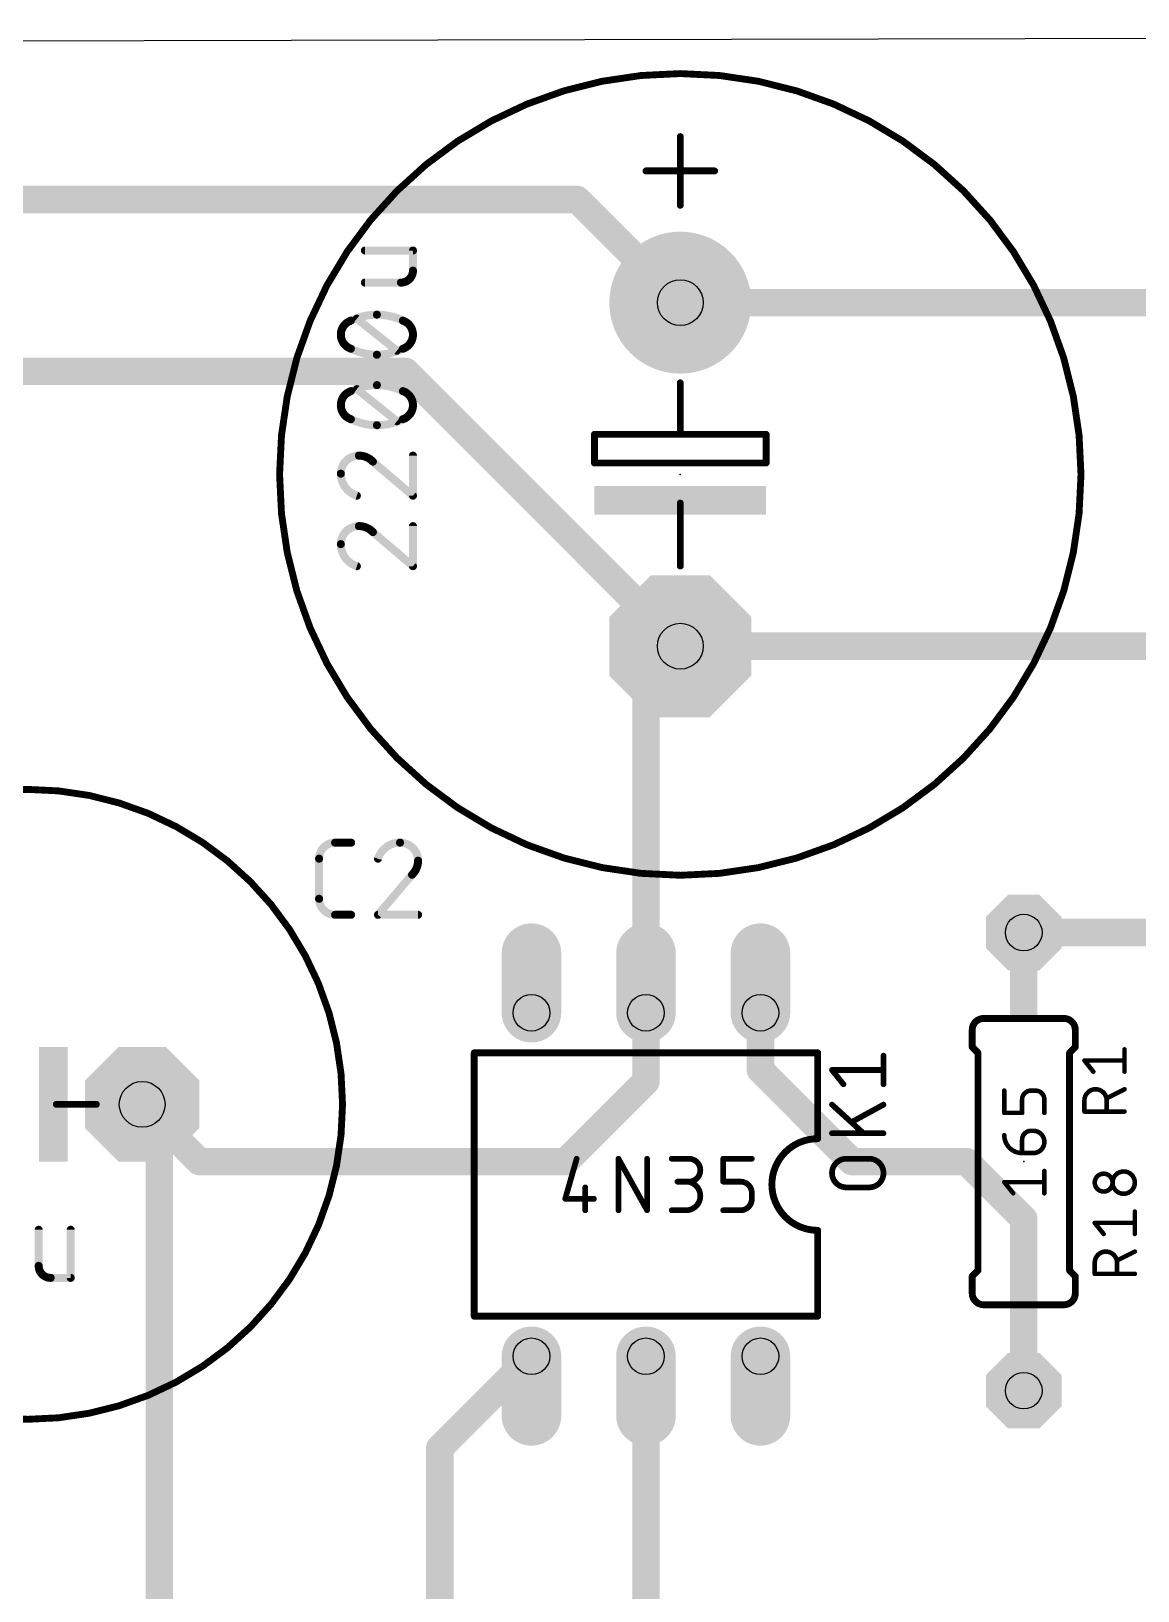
# Model space of a CAD drawing. Extents: x -11 to 108, y -2 to 100.
# Drawn here: x 5.92 to 30.47, y 65.41 to 100 of the extents above; entities that cross this region are included whole.
import ezdxf

# ---------------------------------------------------------------- set-up
doc = ezdxf.new("R2010")
doc.units = 0
for name, color, linetype in [('16', 132, 'CONTINUOUS'), ('17', 110, 'CONTINUOUS'), ('20', 31, 'CONTINUOUS'), ('21', 253, 'CONTINUOUS'), ('23', 53, 'CONTINUOUS'), ('25', 253, 'CONTINUOUS'), ('27', 253, 'CONTINUOUS'), ('44', 253, 'CONTINUOUS'), ('51', 253, 'CONTINUOUS')]:
    doc.layers.add(name, color=color, linetype=linetype)

# ---------------------------------------------------------------- blocks, each defined once
blk = doc.blocks.new('RECT')
blk.add_solid([(-0.5, -0.5), (0.5, -0.5), (-0.5, 0.5), (0.5, 0.5)])
blk = doc.blocks.new('ROUNDP')
at = {"const_width": 0.5}
blk.add_lwpolyline([(0, -0.25, 1), (0, 0.25, 1), (0, -0.25)], format="xyb", dxfattribs=at)
blk = doc.blocks.new('OCTAGONP')
at = {"const_width": 0.5}
blk.add_lwpolyline([(-0.25, -0.1036), (-0.25, 0.1036), (-0.1036, 0.25), (0.1036, 0.25), (0.25, 0.1036), (0.25, -0.1036), (0.1036, -0.25), (-0.1036, -0.25), (-0.25, -0.1036), (-0.25, 0.1036)], dxfattribs=at)
blk = doc.blocks.new('OFFSETP100')
at = {"const_width": 1}
blk.add_lwpolyline([(0, 0), (1, 0)], dxfattribs=at)
at = {"const_width": 0.5}
for points in [[(0, 0.25, 1), (0, -0.25)], [(1, -0.25, 1), (1, 0.25)]]:
    blk.add_lwpolyline(points, format="xyb", dxfattribs=at)

msp = doc.modelspace()

# ---------------------------------------------------------------- linework, layer by layer
at = {"layer": '16', "const_width": 0.6096}
for points in [[(-1.778, 96.266), (18.034, 96.266)], [(18.034, 96.266), (20.32, 93.98)], [(20.32, 93.98), (40.64, 93.98)], [(-3.048, 92.456), (14.224, 92.456)], [(14.224, 92.456), (20.32, 86.36)], [(19.558, 85.598), (20.32, 86.36)], [(20.32, 86.36), (39.37, 86.36)], [(19.558, 78.232), (19.558, 85.598)], [(27.94, 80.01), (31.75, 80.01)], [(41.91, 80.01), (27.94, 80.01)], [(19.558, 78.232), (19.558, 76.708)], [(22.098, 78.232), (22.098, 76.962)], [(22.098, 76.962), (24.13, 74.93)], [(19.558, 76.708), (17.78, 74.93)], [(8.382, 76.2), (8.763, 75.819)], [(8.763, 75.819), (9.652, 74.93)], [(8.763, 27.813), (8.763, 75.819)], [(17.78, 74.93), (9.652, 74.93)], [(24.13, 74.93), (26.67, 74.93)], [(26.67, 74.93), (27.94, 73.66)], [(27.94, 73.66), (27.94, 69.85)], [(17.018, 70.612), (14.986, 68.58)], [(19.558, 70.612), (19.558, 56.896)], [(14.986, 68.58), (14.986, 46.228)]]:
    msp.add_lwpolyline(points, dxfattribs=at)
at = {"layer": '16', "const_width": 0.3048}
for points in [[(18.1418, 96.3738, 1), (17.9262, 96.1582)], [(18.034, 96.1136, 1), (18.034, 96.4184)], [(20.32, 94.1324, 1), (20.32, 93.8276)], [(20.2122, 93.8722, 1), (20.4278, 94.0878)], [(14.3318, 92.5638, 1), (14.1162, 92.3482)], [(14.224, 92.3036, 1), (14.224, 92.6084)], [(20.32, 86.5124, 1), (20.32, 86.2076)], [(20.4278, 86.2522, 1), (20.2122, 86.4678)], [(20.2122, 86.2522, 1), (20.4278, 86.4678)], [(19.4502, 85.7058, 1), (19.6658, 85.4902)], [(19.7104, 85.598, 1), (19.4056, 85.598)], [(27.94, 80.1624, 1), (27.94, 79.8576)], [(27.94, 80.1624, 1), (27.94, 79.8576)], [(19.7104, 78.232, 1), (19.4056, 78.232)], [(22.2504, 78.232, 1), (21.9456, 78.232)], [(19.4056, 78.232, 1), (19.7104, 78.232)], [(22.2058, 77.0698, 1), (21.9902, 76.8542)], [(19.4056, 76.708, 1), (19.7104, 76.708)], [(19.6658, 76.6002, 1), (19.4502, 76.8158)], [(21.9456, 76.962, 1), (22.2504, 76.962)], [(8.4898, 76.3078, 1), (8.2742, 76.0922)], [(8.8708, 75.9268, 1), (8.6552, 75.7112)], [(8.9154, 75.819, 1), (8.6106, 75.819)], [(8.6552, 75.7112, 1), (8.8708, 75.9268)], [(9.652, 75.0824, 1), (9.652, 74.7776)], [(9.5442, 74.8222, 1), (9.7598, 75.0378)], [(17.6722, 75.0378, 1), (17.8878, 74.8222)], [(17.78, 74.7776, 1), (17.78, 75.0824)], [(24.13, 75.0824, 1), (24.13, 74.7776)], [(24.0222, 74.8222, 1), (24.2378, 75.0378)], [(26.7778, 75.0378, 1), (26.5622, 74.8222)], [(26.67, 74.7776, 1), (26.67, 75.0824)], [(28.0924, 73.66, 1), (27.7876, 73.66)], [(27.8322, 73.5522, 1), (28.0478, 73.7678)], [(17.1258, 70.5042, 1), (16.9102, 70.7198)], [(19.7104, 70.612, 1), (19.4056, 70.612)], [(27.7876, 69.85, 1), (28.0924, 69.85)], [(14.8782, 68.6878, 1), (15.0938, 68.4722)], [(15.1384, 68.58, 1), (14.8336, 68.58)]]:
    msp.add_lwpolyline(points, format="xyb", dxfattribs=at)
at = {"layer": '20'}
msp.add_line((107.93, 100), (-10.922, 99.746), dxfattribs=at)
at = {"layer": '21'}
for points, const_width in [([(20.32, 81.28, 1), (20.32, 99.06, 1), (20.32, 81.28)], 0.1524), ([(20.3581, 97.663, 1), (20.2819, 97.663)], 0.0762), ([(19.558, 96.9391, 1), (19.558, 96.8629)], 0.0762), ([(21.082, 96.8629, 1), (21.082, 96.9391)], 0.0762), ([(20.2819, 96.139, 1), (20.3581, 96.139)], 0.0762), ([(20.3581, 92.202, 1), (20.2819, 92.202)], 0.0762), ([(18.4531, 91.059, 1), (18.3769, 91.059)], 0.0762), ([(18.415, 91.0971, 1), (18.415, 91.0209)], 0.0762), ([(20.32, 91.0971, 1), (20.32, 91.0209)], 0.0762), ([(20.2819, 91.059, 1), (20.3581, 91.059)], 0.0762), ([(20.32, 91.0209, 1), (20.32, 91.0971)], 0.0762), ([(22.2631, 91.059, 1), (22.1869, 91.059)], 0.0762), ([(22.225, 91.0209, 1), (22.225, 91.0971)], 0.0762), ([(18.415, 90.4621, 1), (18.415, 90.3859)], 0.0762), ([(18.3769, 90.424, 1), (18.4531, 90.424)], 0.0762), ([(22.1869, 90.424, 1), (22.2631, 90.424)], 0.0762), ([(22.225, 90.3859, 1), (22.225, 90.4621)], 0.0762), ([(20.3581, 89.535, 1), (20.2819, 89.535)], 0.0762), ([(20.2819, 88.138, 1), (20.3581, 88.138)], 0.0762), ([(5.842, 69.215, 1), (5.842, 83.185, 1), (5.842, 69.215)], 0.1524), ([(27.051, 78.105, 0.4142), (26.797, 77.851)], 0.1524), ([(27.051, 78.1431, 1), (27.051, 78.0669)], 0.0762), ([(27.051, 78.0669, 1), (27.051, 78.1431)], 0.0762), ([(29.083, 77.851, 0.4142), (28.829, 78.105)], 0.1524), ([(28.829, 78.1431, 1), (28.829, 78.0669)], 0.0762), ([(28.829, 78.0669, 1), (28.829, 78.1431)], 0.0762), ([(26.8351, 77.851, 1), (26.7589, 77.851)], 0.0762), ([(26.7589, 77.851, 1), (26.8351, 77.851)], 0.0762), ([(29.1211, 77.851, 1), (29.0449, 77.851)], 0.0762), ([(29.0449, 77.851, 1), (29.1211, 77.851)], 0.0762), ([(26.7589, 77.47, 1), (26.8351, 77.47)], 0.0762), ([(26.8239, 77.4969, 1), (26.7701, 77.4431)], 0.0762), ([(29.0449, 77.47, 1), (29.1211, 77.47)], 0.0762), ([(29.1099, 77.4431, 1), (29.0561, 77.4969)], 0.0762), ([(15.748, 77.3811, 1), (15.748, 77.3049)], 0.0762), ([(15.7861, 77.343, 1), (15.7099, 77.343)], 0.0762), ([(23.4061, 77.343, 1), (23.3299, 77.343)], 0.0762), ([(23.368, 77.3049, 1), (23.368, 77.3811)], 0.0762), ([(26.9621, 77.343, 1), (26.8859, 77.343)], 0.0762), ([(26.8971, 77.3161, 1), (26.9509, 77.3699)], 0.0762), ([(28.9941, 77.343, 1), (28.9179, 77.343)], 0.0762), ([(28.9291, 77.3699, 1), (28.9829, 77.3161)], 0.0762), ([(6.477, 76.2381, 1), (6.477, 76.1619)], 0.0762), ([(6.985, 76.1619, 1), (6.985, 76.2381)], 0.0762), ([(23.368, 75.438, 1), (23.368, 73.406)], 0.1524), ([(23.3299, 75.438, 1), (23.4061, 75.438)], 0.0762), ([(23.368, 75.3999, 1), (23.368, 75.4761)], 0.0762), ([(23.4061, 73.406, 1), (23.3299, 73.406)], 0.0762), ([(23.368, 73.3679, 1), (23.368, 73.4441)], 0.0762), ([(26.8351, 72.39, 1), (26.7589, 72.39)], 0.0762), ([(26.7701, 72.4169, 1), (26.8239, 72.3631)], 0.0762), ([(26.8859, 72.517, 1), (26.9621, 72.517)], 0.0762), ([(26.9509, 72.4901, 1), (26.8971, 72.5439)], 0.0762), ([(28.9179, 72.517, 1), (28.9941, 72.517)], 0.0762), ([(28.9829, 72.5439, 1), (28.9291, 72.4901)], 0.0762), ([(29.1211, 72.39, 1), (29.0449, 72.39)], 0.0762), ([(29.0561, 72.3631, 1), (29.1099, 72.4169)], 0.0762), ([(26.797, 72.009, 0.4142), (27.051, 71.755)], 0.1524), ([(26.8351, 72.009, 1), (26.7589, 72.009)], 0.0762), ([(26.7589, 72.009, 1), (26.8351, 72.009)], 0.0762), ([(28.829, 71.755, 0.4142), (29.083, 72.009)], 0.1524), ([(29.1211, 72.009, 1), (29.0449, 72.009)], 0.0762), ([(29.0449, 72.009, 1), (29.1211, 72.009)], 0.0762), ([(27.051, 71.7931, 1), (27.051, 71.7169)], 0.0762), ([(27.051, 71.7169, 1), (27.051, 71.7931)], 0.0762), ([(28.829, 71.7931, 1), (28.829, 71.7169)], 0.0762), ([(28.829, 71.7169, 1), (28.829, 71.7931)], 0.0762), ([(15.748, 71.5391, 1), (15.748, 71.4629)], 0.0762), ([(15.7099, 71.501, 1), (15.7861, 71.501)], 0.0762), ([(23.3299, 71.501, 1), (23.4061, 71.501)], 0.0762), ([(23.368, 71.4629, 1), (23.368, 71.5391)], 0.0762)]:
    msp.add_lwpolyline(points, format="xyb", dxfattribs=dict(at, const_width=const_width))
at = {"layer": '21', "const_width": 0.1524}
for points in [[(20.32, 97.663), (20.32, 96.139)], [(19.558, 96.901), (21.082, 96.901)], [(20.32, 91.059), (20.32, 92.202)], [(18.415, 91.059), (18.415, 90.424)], [(20.32, 91.059), (18.415, 91.059)], [(22.225, 91.059), (20.32, 91.059)], [(22.225, 90.424), (22.225, 91.059)], [(18.415, 90.424), (22.225, 90.424)], [(20.32, 89.535), (20.32, 88.138)], [(27.051, 78.105), (28.829, 78.105)], [(26.797, 77.851), (26.797, 77.47)], [(29.083, 77.851), (29.083, 77.47)], [(26.924, 77.343), (26.797, 77.47)], [(28.956, 77.343), (29.083, 77.47)], [(23.368, 77.343), (15.748, 77.343)], [(15.748, 71.501), (15.748, 77.343)], [(23.368, 77.343), (23.368, 75.438)], [(26.924, 72.517), (26.924, 77.343)], [(28.956, 72.517), (28.956, 77.343)], [(6.477, 76.2), (6.985, 76.2)], [(23.368, 71.501), (23.368, 73.406)], [(26.924, 72.517), (26.797, 72.39)], [(26.797, 72.009), (26.797, 72.39)], [(28.956, 72.517), (29.083, 72.39)], [(29.083, 72.009), (29.083, 72.39)], [(27.051, 71.755), (28.829, 71.755)], [(15.748, 71.501), (23.368, 71.501)]]:
    msp.add_lwpolyline(points, dxfattribs=at)
at = {"layer": '23'}
for p in [(20.32, 90.17), (27.94, 74.93), (19.558, 74.422)]:
    msp.add_point(p, dxfattribs=at)
at = {"layer": '25'}
for points, const_width in [([(12.6619, 82.0039, 0.4142), (12.3063, 81.6483)], 0.1778), ([(12.6619, 82.0483, 1), (12.6619, 81.9595)], 0.0889), ([(12.6619, 81.9595, 1), (12.6619, 82.0483)], 0.0889), ([(13.0175, 81.9595, 1), (13.0175, 82.0483)], 0.0889), ([(14.1022, 82.0039, 0.3252), (13.6133, 81.6483)], 0.1778), ([(14.5023, 81.6039, 0.4142), (14.1022, 82.0039)], 0.1778), ([(14.1022, 82.0483, 1), (14.1022, 81.9595)], 0.0889), ([(14.1022, 81.9595, 1), (14.1022, 82.0483)], 0.0889), ([(12.3507, 81.6483, 1), (12.2619, 81.6483)], 0.0889), ([(12.2619, 81.6483, 1), (12.3507, 81.6483)], 0.0889), ([(13.571, 81.662, 1), (13.6555, 81.6346)], 0.0889), ([(14.3689, 81.2927, 0.2053), (14.5023, 81.6039)], 0.1778), ([(14.5467, 81.6038, 1), (14.4578, 81.6039)], 0.0889), ([(14.4578, 81.6039, 1), (14.5467, 81.6039)], 0.0889), ([(14.3382, 81.3249, 1), (14.3996, 81.2605)], 0.0889), ([(14.4028, 81.2639, 1), (14.335, 81.3215)], 0.0889), ([(12.3063, 80.7593, 0.4142), (12.6619, 80.4037)], 0.1778), ([(12.3507, 80.7593, 1), (12.2619, 80.7593)], 0.0889), ([(12.2619, 80.7593, 1), (12.3507, 80.7593)], 0.0889), ([(12.6619, 80.4481, 1), (12.6619, 80.3593)], 0.0889), ([(12.6619, 80.3593, 1), (12.6619, 80.4481)], 0.0889), ([(13.0175, 80.3593, 1), (13.0175, 80.4481)], 0.0889), ([(13.5794, 80.4325, 1), (13.6471, 80.3749)], 0.0889), ([(13.6133, 80.4481, 1), (13.6133, 80.3593)], 0.0889), ([(14.5023, 80.3593, 1), (14.5023, 80.4481)], 0.0889), ([(24.8603, 77.2795, 1), (24.7968, 77.2795)], 0.0635), ([(29.2862, 77.1977, 1), (29.2862, 77.1469)], 0.0508), ([(29.306, 77.1881, 1), (29.2664, 77.1564)], 0.0508), ([(30.2006, 77.4192, 1), (30.1498, 77.4192)], 0.0508), ([(30.1752, 77.1469, 1), (30.1752, 77.1977)], 0.0508), ([(23.7103, 76.9818, 1), (23.6607, 76.9422)], 0.0635), ([(23.6855, 76.9938, 1), (23.6855, 76.9303)], 0.0635), ([(24.8285, 76.9303, 1), (24.8285, 76.9938)], 0.0635), ([(29.4639, 76.9094, 1), (29.5036, 76.9412)], 0.0508), ([(30.1498, 76.9253, 1), (30.2006, 76.9253)], 0.0508), ([(23.9147, 76.6247, 1), (23.9643, 76.6643)], 0.0635), ([(24.7968, 76.6445, 1), (24.8603, 76.6445)], 0.0635), ([(29.7801, 76.2873, 1), (29.2862, 76.2873)], 0.1016), ([(30.1866, 76.5115, 1), (30.1638, 76.5569)], 0.0508), ([(23.7069, 76.2171, 1), (23.6641, 76.1702)], 0.0635), ([(24.8437, 76.1658, 1), (24.8133, 76.2215)], 0.0635), ([(29.3116, 76.2873, 1), (29.2608, 76.2873)], 0.0508), ([(29.2608, 76.2873, 1), (29.3116, 76.2873)], 0.0508), ([(29.7687, 76.3594, 1), (29.7914, 76.3139)], 0.0508), ([(29.8055, 76.2873, 1), (29.7547, 76.2873)], 0.0508), ([(29.7547, 76.2873, 1), (29.8055, 76.2873)], 0.0508), ([(24.1148, 75.8405, 1), (24.1452, 75.7848)], 0.0635), ([(29.2862, 76.0657, 1), (29.2862, 76.0149)], 0.0508), ([(29.2608, 76.0403, 1), (29.3116, 76.0403)], 0.0508), ([(29.7547, 76.0403, 1), (29.8055, 76.0403)], 0.0508), ([(30.1752, 76.0149, 1), (30.1752, 76.0657)], 0.0508), ([(23.6855, 75.5904, 1), (23.6855, 75.5269)], 0.0635), ([(24.3626, 75.5352, 1), (24.4054, 75.5821)], 0.0635), ([(24.8285, 75.5269, 1), (24.8285, 75.5904)], 0.0635), ([(24.003, 74.9935, 1), (24.003, 74.3585)], 0.127), ([(24.003, 75.0252, 1), (24.003, 74.9617)], 0.0635), ([(24.003, 74.9617, 1), (24.003, 75.0252)], 0.0635), ([(24.511, 74.3585, 1), (24.511, 74.9935)], 0.127), ([(24.511, 75.0252, 1), (24.511, 74.9617)], 0.0635), ([(24.511, 74.9617, 1), (24.511, 75.0252)], 0.0635), ([(29.7124, 74.6618, 1), (29.7124, 74.2667)], 0.1016), ([(29.7124, 74.2667, 1), (29.7124, 74.6618)], 0.1016), ([(29.7124, 74.6872, 1), (29.7124, 74.6364)], 0.0508), ([(29.7124, 74.6364, 1), (29.7124, 74.6872)], 0.0508), ([(30.1569, 74.7112, 1), (30.1569, 74.2173)], 0.1016), ([(30.1569, 74.2173, 1), (30.1569, 74.7112)], 0.1016), ([(30.1569, 74.7366, 1), (30.1569, 74.6858)], 0.0508), ([(30.1569, 74.6858, 1), (30.1569, 74.7366)], 0.0508), ([(24.003, 74.3903, 1), (24.003, 74.3268)], 0.0635), ([(24.003, 74.3268, 1), (24.003, 74.3903)], 0.0635), ([(24.511, 74.3903, 1), (24.511, 74.3268)], 0.0635), ([(24.511, 74.3268, 1), (24.511, 74.3903)], 0.0635), ([(29.7124, 74.2921, 1), (29.7124, 74.2413)], 0.0508), ([(29.7124, 74.2413, 1), (29.7124, 74.2921)], 0.0508), ([(30.1569, 74.2427, 1), (30.1569, 74.1919)], 0.0508), ([(30.1569, 74.1919, 1), (30.1569, 74.2427)], 0.0508), ([(30.4292, 73.8197, 1), (30.3784, 73.8197)], 0.0508), ([(29.5346, 73.5886, 1), (29.495, 73.5569)], 0.0508), ([(29.5148, 73.5981, 1), (29.5148, 73.5473)], 0.0508), ([(29.6925, 73.3099, 1), (29.7322, 73.3417)], 0.0508), ([(30.3784, 73.3258, 1), (30.4292, 73.3258)], 0.0508), ([(30.4038, 73.5473, 1), (30.4038, 73.5981)], 0.0508), ([(30.0087, 72.6877, 1), (29.5148, 72.6877)], 0.1016), ([(30.4152, 72.912, 1), (30.3924, 72.9574)], 0.0508), ([(29.5402, 72.6877, 1), (29.4894, 72.6877)], 0.0508), ([(29.4894, 72.6877, 1), (29.5402, 72.6877)], 0.0508), ([(29.9973, 72.7598, 1), (30.02, 72.7144)], 0.0508), ([(30.0341, 72.6877, 1), (29.9833, 72.6877)], 0.0508), ([(29.9833, 72.6877, 1), (30.0341, 72.6877)], 0.0508), ([(29.5148, 72.4662, 1), (29.5148, 72.4154)], 0.0508), ([(29.4894, 72.4408, 1), (29.5402, 72.4408)], 0.0508), ([(29.9833, 72.4408, 1), (30.0341, 72.4408)], 0.0508), ([(30.4038, 72.4154, 1), (30.4038, 72.4662)], 0.0508)]:
    msp.add_lwpolyline(points, format="xyb", dxfattribs=dict(at, const_width=const_width))
for points, const_width in [([(12.6619, 82.0039), (13.0175, 82.0039)], 0.1778), ([(12.3063, 80.7593), (12.3063, 81.6483)], 0.1778), ([(14.3689, 81.2927), (13.6133, 80.4037)], 0.1778), ([(13.0175, 80.4037), (12.6619, 80.4037)], 0.1778), ([(13.6133, 80.4037), (14.5023, 80.4037)], 0.1778), ([(24.8285, 76.6445), (24.8285, 77.2795)], 0.127), ([(29.4838, 76.9253), (29.2862, 77.1723)], 0.1016), ([(29.2862, 77.1723), (30.1752, 77.1723)], 0.1016), ([(30.1752, 76.9253), (30.1752, 77.4192)], 0.1016), ([(23.9395, 76.6445), (23.6855, 76.962)], 0.127), ([(23.6855, 76.962), (24.8285, 76.962)], 0.127), ([(30.1752, 76.5342), (29.7801, 76.3367)], 0.1016), ([(23.6855, 76.1937), (24.384, 75.5587)], 0.127), ([(24.8285, 76.1937), (24.13, 75.8127)], 0.127), ([(29.2862, 76.0403), (29.2862, 76.2873)], 0.1016), ([(29.7801, 76.2873), (29.7801, 76.0403)], 0.1016), ([(30.1752, 76.0403), (29.2862, 76.0403)], 0.1016), ([(24.8285, 75.5587), (23.6855, 75.5587)], 0.127), ([(24.003, 74.9935), (24.511, 74.9935)], 0.127), ([(24.511, 74.3585), (24.003, 74.3585)], 0.127), ([(30.4038, 73.3258), (30.4038, 73.8197)], 0.1016), ([(29.7124, 73.3258), (29.5148, 73.5727)], 0.1016), ([(29.5148, 73.5727), (30.4038, 73.5727)], 0.1016), ([(30.4038, 72.9347), (30.0087, 72.7371)], 0.1016), ([(29.5148, 72.4408), (29.5148, 72.6877)], 0.1016), ([(30.0087, 72.6877), (30.0087, 72.4408)], 0.1016), ([(30.4038, 72.4408), (29.5148, 72.4408)], 0.1016)]:
    msp.add_lwpolyline(points, dxfattribs=dict(at, const_width=const_width))
at = {"layer": '27'}
for points, const_width in [([(14.3891, 95.1357), (13.3223, 95.1357)], 0.1778), ([(14.3891, 94.6912), (14.3891, 95.1357)], 0.1778), ([(13.3223, 94.4245), (14.1224, 94.4245)], 0.1778), ([(14.0335, 92.9135), (13.1445, 93.6247)], 0.1778), ([(14.0335, 91.3504), (13.1445, 92.0616)], 0.1778), ([(14.3891, 89.6983), (14.3891, 90.5873)], 0.1778), ([(13.5001, 90.454), (14.3891, 89.6983)], 0.1778), ([(13.5001, 88.8909), (14.3891, 88.1352)], 0.1778), ([(14.3891, 88.1352), (14.3891, 89.0242)], 0.1778), ([(27.5082, 76.0109), (27.5082, 76.5048)], 0.1016), ([(28.1996, 76.5048), (28.1009, 76.5048)], 0.1016), ([(27.9033, 76.3072), (27.9033, 76.0109)], 0.1016), ([(28.3972, 76.0109), (28.3972, 76.3072)], 0.1016), ([(27.9033, 76.0109), (27.5082, 76.0109)], 0.1016), ([(27.9033, 75.1194), (27.9033, 75.4157)], 0.1016), ([(28.1009, 75.6133), (28.1503, 75.6133)], 0.1016), ([(28.1503, 75.1194), (27.9033, 75.1194)], 0.1016), ([(18.0213, 74.9935), (17.7673, 74.1045)], 0.127), ([(18.9484, 73.8505), (18.9484, 74.9935)], 0.127), ([(18.9484, 74.9935), (19.5834, 73.8505)], 0.127), ([(19.5834, 73.8505), (19.5834, 74.9935)], 0.127), ([(20.1295, 74.9935), (20.5105, 74.9935)], 0.127), ([(21.2725, 74.4855), (21.2725, 74.9935)], 0.127), ([(21.2725, 74.9935), (21.9075, 74.9935)], 0.127), ([(28.3972, 74.2278), (28.3972, 74.7217)], 0.1016), ([(18.2118, 74.3585), (18.2118, 73.8505)], 0.127), ([(20.5105, 74.4855), (20.2565, 74.4855)], 0.127), ([(21.6535, 74.4855), (21.2725, 74.4855)], 0.127), ([(27.7058, 74.2278), (27.5082, 74.4748)], 0.1016), ([(27.5082, 74.4748), (28.3972, 74.4748)], 0.1016), ([(17.7673, 74.1045), (18.4023, 74.1045)], 0.127), ([(21.9075, 74.1045), (21.9075, 74.2315)], 0.127), ([(20.1295, 73.8505), (20.447, 73.8505)], 0.127), ([(21.2725, 73.8505), (21.6535, 73.8505)], 0.127), ([(6.0851, 73.4187), (6.0851, 72.6186)], 0.1778), ([(6.7963, 72.3519), (6.7963, 73.4187)], 0.1778), ([(6.3518, 72.3519), (6.7963, 72.3519)], 0.1778)]:
    msp.add_lwpolyline(points, dxfattribs=dict(at, const_width=const_width))
for points, const_width in [([(13.3223, 95.1801, 1), (13.3223, 95.0913)], 0.0889), ([(14.4336, 95.1357, 1), (14.3447, 95.1357)], 0.0889), ([(14.3891, 95.0913, 1), (14.3891, 95.1801)], 0.0889), ([(14.1224, 94.4245, 0.4142), (14.3891, 94.6912)], 0.1778), ([(14.4336, 94.6912, 1), (14.3447, 94.6912)], 0.0889), ([(13.3223, 94.469, 1), (13.3223, 94.3801)], 0.0889), ([(14.1224, 94.469, 1), (14.1224, 94.3801)], 0.0889), ([(14.1224, 94.3801, 1), (14.1224, 94.469)], 0.0889), ([(14.3447, 94.6912, 1), (14.4336, 94.6912)], 0.0889), ([(13.589, 93.7136, 0.1139), (13.0112, 93.5802)], 0.1778), ([(14.1669, 93.5802, 0.1139), (13.589, 93.7136)], 0.1778), ([(13.589, 93.758, 1), (13.589, 93.6691)], 0.0889), ([(13.589, 93.6691, 1), (13.589, 93.758)], 0.0889), ([(13.0112, 93.5802, 0.3205), (12.7889, 93.2691)], 0.1778), ([(12.9917, 93.6202, 1), (13.0306, 93.5403)], 0.0889), ([(13.0256, 93.5382, 1), (12.9967, 93.6223)], 0.0889), ([(13.1723, 93.6594, 1), (13.1167, 93.59)], 0.0889), ([(14.1813, 93.6223, 1), (14.1524, 93.5382)], 0.0889), ([(14.3891, 93.2691, 0.3205), (14.1669, 93.5802)], 0.1778), ([(14.1474, 93.5403, 1), (14.1863, 93.6202)], 0.0889), ([(12.7889, 93.2691, 0.3205), (13.0112, 92.9579)], 0.1778), ([(12.8333, 93.2691, 1), (12.7445, 93.2691)], 0.0889), ([(12.7445, 93.2691, 1), (12.8333, 93.2691)], 0.0889), ([(13.0112, 92.9579, 0.1139), (13.589, 92.8246)], 0.1778), ([(13.0306, 92.9979, 1), (12.9917, 92.918)], 0.0889), ([(12.9967, 92.9159, 1), (13.0256, 93)], 0.0889), ([(13.589, 92.8246, 0.1139), (14.1669, 92.9579)], 0.1778), ([(14.1524, 93, 1), (14.1813, 92.9159)], 0.0889), ([(14.1669, 92.9579, 0.3205), (14.3891, 93.2691)], 0.1778), ([(14.1863, 92.918, 1), (14.1474, 92.9979)], 0.0889), ([(14.4335, 93.2691, 1), (14.3447, 93.2691)], 0.0889), ([(14.3447, 93.2691, 1), (14.4335, 93.2691)], 0.0889), ([(13.589, 92.869, 1), (13.589, 92.7801)], 0.0889), ([(13.589, 92.7801, 1), (13.589, 92.869)], 0.0889), ([(14.0057, 92.8788, 1), (14.0613, 92.9482)], 0.0889), ([(13.0112, 92.0171, 0.3205), (12.7889, 91.706)], 0.1778), ([(13.589, 92.1505, 0.1139), (13.0112, 92.0171)], 0.1778), ([(12.9917, 92.0571, 1), (13.0306, 91.9772)], 0.0889), ([(13.0256, 91.9751, 1), (12.9967, 92.0592)], 0.0889), ([(13.1723, 92.0963, 1), (13.1167, 92.0268)], 0.0889), ([(14.1669, 92.0171, 0.1139), (13.589, 92.1505)], 0.1778), ([(13.589, 92.1949, 1), (13.589, 92.106)], 0.0889), ([(13.589, 92.106, 1), (13.589, 92.1949)], 0.0889), ([(14.1813, 92.0592, 1), (14.1524, 91.9751)], 0.0889), ([(14.3891, 91.706, 0.3205), (14.1669, 92.0171)], 0.1778), ([(14.1474, 91.9772, 1), (14.1863, 92.0571)], 0.0889), ([(12.7889, 91.706, 0.3205), (13.0112, 91.3948)], 0.1778), ([(12.8333, 91.706, 1), (12.7445, 91.706)], 0.0889), ([(12.7445, 91.706, 1), (12.8333, 91.706)], 0.0889), ([(14.1669, 91.3948, 0.3205), (14.3891, 91.706)], 0.1778), ([(14.4335, 91.706, 1), (14.3447, 91.706)], 0.0889), ([(14.3447, 91.706, 1), (14.4335, 91.706)], 0.0889), ([(13.0112, 91.3948, 0.1139), (13.589, 91.2615)], 0.1778), ([(13.0306, 91.4348, 1), (12.9917, 91.3549)], 0.0889), ([(12.9967, 91.3528, 1), (13.0256, 91.4369)], 0.0889), ([(13.589, 91.2615, 0.1139), (14.1669, 91.3948)], 0.1778), ([(13.589, 91.3059, 1), (13.589, 91.217)], 0.0889), ([(13.589, 91.217, 1), (13.589, 91.3059)], 0.0889), ([(14.0057, 91.3156, 1), (14.0613, 91.3851)], 0.0889), ([(14.1524, 91.4369, 1), (14.1813, 91.3528)], 0.0889), ([(14.1863, 91.3549, 1), (14.1474, 91.4348)], 0.0889), ([(13.189, 90.5873, 0.4142), (12.7889, 90.1873)], 0.1778), ([(13.189, 90.6318, 1), (13.1889, 90.5429)], 0.0889), ([(13.5001, 90.454, 0.2053), (13.189, 90.5873)], 0.1778), ([(13.189, 90.5429, 1), (13.189, 90.6318)], 0.0889), ([(14.4336, 90.5873, 1), (14.3447, 90.5873)], 0.0889), ([(12.7889, 90.1873, 0.3252), (13.1445, 89.6983)], 0.1778), ([(12.8333, 90.1873, 1), (12.7445, 90.1873)], 0.0889), ([(13.5289, 90.4878, 1), (13.4713, 90.4201)], 0.0889), ([(13.4679, 90.4233, 1), (13.5323, 90.4846)], 0.0889), ([(12.7445, 90.1873, 1), (12.8333, 90.1873)], 0.0889), ([(13.1308, 89.656, 1), (13.1582, 89.7406)], 0.0889), ([(14.3447, 89.6983, 1), (14.4336, 89.6983)], 0.0889), ([(14.3603, 89.6645, 1), (14.4179, 89.7322)], 0.0889), ([(13.189, 89.0242, 0.4142), (12.7889, 88.6242)], 0.1778), ([(13.189, 89.0687, 1), (13.1889, 88.9798)], 0.0889), ([(13.5001, 88.8909, 0.2053), (13.189, 89.0242)], 0.1778), ([(13.189, 88.9798, 1), (13.189, 89.0687)], 0.0889), ([(13.5289, 88.9247, 1), (13.4713, 88.857)], 0.0889), ([(13.4679, 88.8602, 1), (13.5323, 88.9215)], 0.0889), ([(14.4336, 89.0242, 1), (14.3447, 89.0242)], 0.0889), ([(12.7889, 88.6242, 0.3252), (13.1445, 88.1352)], 0.1778), ([(12.8333, 88.6242, 1), (12.7445, 88.6242)], 0.0889), ([(12.7445, 88.6242, 1), (12.8333, 88.6242)], 0.0889), ([(13.1308, 88.0929, 1), (13.1582, 88.1775)], 0.0889), ([(14.3603, 88.1013, 1), (14.4179, 88.1691)], 0.0889), ([(14.3447, 88.1352, 1), (14.4336, 88.1352)], 0.0889), ([(27.5336, 76.5048, 1), (27.4828, 76.5048)], 0.0508), ([(28.1009, 76.5048, 0.4142), (27.9033, 76.3072)], 0.1016), ([(28.1009, 76.5302, 1), (28.1009, 76.4794)], 0.0508), ([(28.1009, 76.4794, 1), (28.1009, 76.5302)], 0.0508), ([(28.3972, 76.3072, 0.4142), (28.1996, 76.5048)], 0.1016), ([(28.1996, 76.5302, 1), (28.1996, 76.4794)], 0.0508), ([(28.1996, 76.4794, 1), (28.1996, 76.5302)], 0.0508), ([(27.9287, 76.3072, 1), (27.8779, 76.3072)], 0.0508), ([(27.8779, 76.3072, 1), (27.9287, 76.3072)], 0.0508), ([(28.4226, 76.3072, 1), (28.3718, 76.3072)], 0.0508), ([(28.3718, 76.3072, 1), (28.4226, 76.3072)], 0.0508), ([(27.5082, 76.0363, 1), (27.5082, 75.9855)], 0.0508), ([(27.4828, 76.0109, 1), (27.5336, 76.0109)], 0.0508), ([(27.8779, 76.0109, 1), (27.9287, 76.0109)], 0.0508), ([(27.9033, 75.9855, 1), (27.9033, 76.0363)], 0.0508), ([(28.3718, 76.0109, 1), (28.4226, 76.0109)], 0.0508), ([(27.5082, 75.5145, 0.4142), (27.9033, 75.1194)], 0.1016), ([(27.5336, 75.5145, 1), (27.4828, 75.5145)], 0.0508), ([(28.1009, 75.6133, 0.4142), (27.9033, 75.4157)], 0.1016), ([(27.9287, 75.4157, 1), (27.8779, 75.4157)], 0.0508), ([(27.8779, 75.4157, 1), (27.9287, 75.4157)], 0.0508), ([(28.1009, 75.6387, 1), (28.1009, 75.5879)], 0.0508), ([(28.1009, 75.5879, 1), (28.1009, 75.6387)], 0.0508), ([(28.1503, 75.1194, 1), (28.1503, 75.6133)], 0.1016), ([(28.1503, 75.6387, 1), (28.1503, 75.5879)], 0.0508), ([(28.1503, 75.5879, 1), (28.1503, 75.6387)], 0.0508), ([(27.9033, 75.1448, 1), (27.9033, 75.094)], 0.0508), ([(27.8779, 75.1194, 1), (27.9287, 75.1194)], 0.0508), ([(27.9033, 75.094, 1), (27.9033, 75.1448)], 0.0508), ([(28.1503, 75.1448, 1), (28.1503, 75.094)], 0.0508), ([(28.1503, 75.094, 1), (28.1503, 75.1448)], 0.0508), ([(18.0518, 74.9848, 1), (17.9908, 75.0022)], 0.0635), ([(18.9801, 74.9935, 1), (18.9167, 74.9935)], 0.0635), ([(18.9762, 75.0089, 1), (18.9206, 74.9781)], 0.0635), ([(19.6151, 74.9935, 1), (19.5517, 74.9935)], 0.0635), ([(20.1295, 75.0252, 1), (20.1295, 74.9617)], 0.0635), ([(20.5105, 74.4855, 1), (20.5105, 74.9935)], 0.127), ([(20.5105, 75.0252, 1), (20.5105, 74.9617)], 0.0635), ([(20.5105, 74.9617, 1), (20.5105, 75.0252)], 0.0635), ([(21.2725, 75.0252, 1), (21.2725, 74.9617)], 0.0635), ([(21.3042, 74.9935, 1), (21.2408, 74.9935)], 0.0635), ([(21.9075, 74.9617, 1), (21.9075, 75.0252)], 0.0635), ([(28.4226, 74.7217, 1), (28.3718, 74.7217)], 0.0508), ([(18.2435, 74.3585, 1), (18.1801, 74.3585)], 0.0635), ([(20.2565, 74.5173, 1), (20.2565, 74.4537)], 0.0635), ([(20.447, 74.5173, 1), (20.447, 74.4537)], 0.0635), ([(20.447, 73.8505, 1), (20.447, 74.4855)], 0.127), ([(20.5105, 74.5173, 1), (20.5105, 74.4537)], 0.0635), ([(20.5105, 74.4537, 1), (20.5105, 74.5173)], 0.0635), ([(21.2725, 74.5173, 1), (21.2725, 74.4537)], 0.0635), ([(21.2408, 74.4855, 1), (21.3042, 74.4855)], 0.0635), ([(21.6535, 74.5173, 1), (21.6535, 74.4537)], 0.0635), ([(21.9075, 74.2315, 0.4142), (21.6535, 74.4855)], 0.127), ([(21.6535, 74.4537, 1), (21.6535, 74.5173)], 0.0635), ([(27.5082, 74.5002, 1), (27.5082, 74.4494)], 0.0508), ([(27.528, 74.4906, 1), (27.4884, 74.4589)], 0.0508), ([(28.3972, 74.4494, 1), (28.3972, 74.5002)], 0.0508), ([(17.7673, 74.1363, 1), (17.7673, 74.0727)], 0.0635), ([(17.7368, 74.1132, 1), (17.7978, 74.0958)], 0.0635), ([(18.4023, 74.0727, 1), (18.4023, 74.1363)], 0.0635), ([(21.6535, 73.8505, 0.4142), (21.9075, 74.1045)], 0.127), ([(21.9393, 74.2315, 1), (21.8758, 74.2315)], 0.0635), ([(21.8758, 74.2315, 1), (21.9393, 74.2315)], 0.0635), ([(21.9393, 74.1045, 1), (21.8758, 74.1045)], 0.0635), ([(21.8758, 74.1045, 1), (21.9393, 74.1045)], 0.0635), ([(27.6859, 74.212, 1), (27.7256, 74.2437)], 0.0508), ([(28.3718, 74.2278, 1), (28.4226, 74.2278)], 0.0508), ([(18.1801, 73.8505, 1), (18.2435, 73.8505)], 0.0635), ([(18.9167, 73.8505, 1), (18.9801, 73.8505)], 0.0635), ([(19.5517, 73.8505, 1), (19.6151, 73.8505)], 0.0635), ([(19.5556, 73.8351, 1), (19.6112, 73.8659)], 0.0635), ([(20.1295, 73.8822, 1), (20.1295, 73.8187)], 0.0635), ([(20.447, 73.8822, 1), (20.447, 73.8187)], 0.0635), ([(20.447, 73.8187, 1), (20.447, 73.8822)], 0.0635), ([(21.2725, 73.8822, 1), (21.2725, 73.8187)], 0.0635), ([(21.6535, 73.8822, 1), (21.6535, 73.8187)], 0.0635), ([(21.6535, 73.8187, 1), (21.6535, 73.8822)], 0.0635), ([(6.1295, 73.4187, 1), (6.0406, 73.4187)], 0.0889), ([(6.8407, 73.4187, 1), (6.7518, 73.4187)], 0.0889), ([(6.0851, 72.6186, 0.4142), (6.3518, 72.3519)], 0.1778), ([(6.1295, 72.6186, 1), (6.0406, 72.6186)], 0.0889), ([(6.0406, 72.6186, 1), (6.1295, 72.6186)], 0.0889), ([(6.3518, 72.3963, 1), (6.3518, 72.3075)], 0.0889), ([(6.3518, 72.3075, 1), (6.3518, 72.3963)], 0.0889), ([(6.7518, 72.3519, 1), (6.8407, 72.3519)], 0.0889), ([(6.7963, 72.3075, 1), (6.7963, 72.3963)], 0.0889)]:
    msp.add_lwpolyline(points, format="xyb", dxfattribs=dict(at, const_width=const_width))
at = {"layer": '44'}
for centre, radius in [((20.32, 93.98), 0.508), ((20.32, 86.36), 0.508), ((27.94, 80.01), 0.4064), ((17.018, 78.232), 0.4064), ((19.558, 78.232), 0.4064), ((22.098, 78.232), 0.4064), ((8.382, 76.2), 0.508), ((17.018, 70.612), 0.4064), ((19.558, 70.612), 0.4064), ((22.098, 70.612), 0.4064), ((27.94, 69.85), 0.4064)]:
    msp.add_circle(centre, radius, dxfattribs=at)
at = {"layer": '51'}
for points, const_width in [([(27.94, 80.01), (27.94, 78.994)], 0.6096), ([(6.858, 76.2), (7.366, 76.2)], 0.1524), ([(27.94, 69.85), (27.94, 70.866)], 0.6096)]:
    msp.add_lwpolyline(points, dxfattribs=dict(at, const_width=const_width))
for points, const_width in [([(28.0924, 80.01, 1), (27.7876, 80.01)], 0.3048), ([(27.7876, 78.994, 1), (28.0924, 78.994)], 0.3048), ([(6.858, 76.2381, 1), (6.858, 76.1619)], 0.0762), ([(7.366, 76.1619, 1), (7.366, 76.2381)], 0.0762), ([(28.0924, 70.866, 1), (27.7876, 70.866)], 0.3048), ([(27.7876, 69.85, 1), (28.0924, 69.85)], 0.3048)]:
    msp.add_lwpolyline(points, format="xyb", dxfattribs=dict(at, const_width=const_width))

# ---------------------------------------------------------------- block references
at = {"layer": '17'}
for name, p, xscale, yscale, rotation in [('ROUNDP', (20.32, 93.98), 3.1496, 3.1496, 270), ('ROUNDP', (20.32, 93.98), 3.1496, 3.1496, 270), ('OCTAGONP', (20.32, 86.36), 3.1496, 3.1496, 270), ('OCTAGONP', (20.32, 86.36), 3.1496, 3.1496, 270), ('OCTAGONP', (27.94, 80.01), 1.6764, 1.6764, 270), ('OCTAGONP', (27.94, 80.01), 1.6764, 1.6764, 270), ('OFFSETP100', (17.018, 78.232), 1.3208, 1.3208, 90), ('OFFSETP100', (17.018, 78.232), 1.3208, 1.3208, 90), ('OFFSETP100', (19.558, 78.232), 1.3208, 1.3208, 90), ('OFFSETP100', (19.558, 78.232), 1.3208, 1.3208, 90), ('OFFSETP100', (22.098, 78.232), 1.3208, 1.3208, 90), ('OFFSETP100', (22.098, 78.232), 1.3208, 1.3208, 90), ('OFFSETP100', (17.018, 70.612), 1.3208, 1.3208, 270), ('OFFSETP100', (17.018, 70.612), 1.3208, 1.3208, 270), ('OFFSETP100', (19.558, 70.612), 1.3208, 1.3208, 270), ('OFFSETP100', (19.558, 70.612), 1.3208, 1.3208, 270), ('OFFSETP100', (22.098, 70.612), 1.3208, 1.3208, 270), ('OFFSETP100', (22.098, 70.612), 1.3208, 1.3208, 270), ('OCTAGONP', (27.94, 69.85), 1.6764, 1.6764, 270), ('OCTAGONP', (27.94, 69.85), 1.6764, 1.6764, 270)]:
    msp.add_blockref(name, p, dxfattribs=dict(at, xscale=xscale, yscale=yscale, rotation=rotation))
at = {"layer": '17', "xscale": 2.54, "yscale": 2.54}
msp.add_blockref('OCTAGONP', (8.382, 76.2), dxfattribs=at)
msp.add_blockref('OCTAGONP', (8.382, 76.2), dxfattribs=at)
at = {"layer": '21', "rotation": 270}
for p, xscale, yscale in [((20.32, 89.5985), 0.635, 3.81), ((27.94, 78.5368), 0.8636, 0.6096), ((27.94, 71.3232), 0.8636, 0.6096)]:
    msp.add_blockref('RECT', p, dxfattribs=dict(at, xscale=xscale, yscale=yscale))
at = {"layer": '21', "xscale": 0.635, "yscale": 2.54}
msp.add_blockref('RECT', (6.4135, 76.2), dxfattribs=at)

doc.saveas('drawing.dxf')
